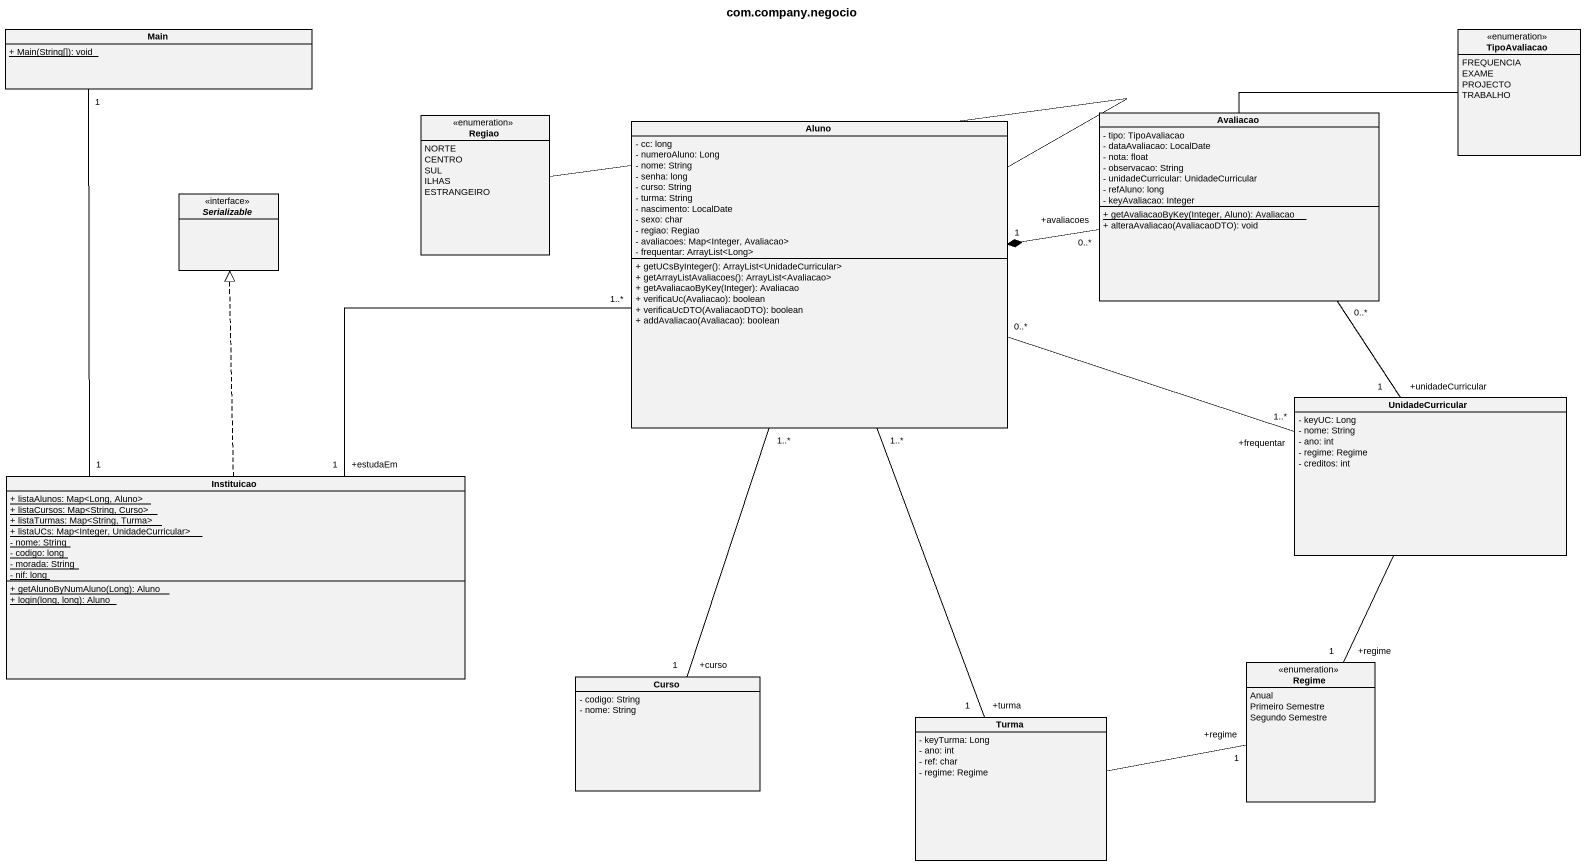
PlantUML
@startuml
title com.company.negocio
hide circle
hide empty members
skinparam classAttributeIconSize 0
class Main {
  {static} + Main(String[]): void
}
enum TipoAvaliacao {
  FREQUENCIA
  EXAME
  PROJECTO
  TRABALHO
}
enum Regiao {
  NORTE
  CENTRO
  SUL
  ILHAS
  ESTRANGEIRO
}
class Aluno {
  - cc: long
  - numeroAluno: Long
  - nome: String
  - senha: long
  - curso: String
  - turma: String
  - nascimento: LocalDate
  - sexo: char
  - regiao: Regiao
  - avaliacoes: Map<Integer, Avaliacao>
  - frequentar: ArrayList<Long>
  + getUCsByInteger(): ArrayList<UnidadeCurricular>
  + getArrayListAvaliacoes(): ArrayList<Avaliacao>
  + getAvaliacaoByKey(Integer): Avaliacao
  + verificaUc(Avaliacao): boolean
  + verificaUcDTO(AvaliacaoDTO): boolean
  + addAvaliacao(Avaliacao): boolean
}
class Avaliacao {
  - tipo: TipoAvaliacao
  - dataAvaliacao: LocalDate
  - nota: float
  - observacao: String
  - unidadeCurricular: UnidadeCurricular
  - refAluno: long
  - keyAvaliacao: Integer
  {static} + getAvaliacaoByKey(Integer, Aluno): Avaliacao
  + alteraAvaliacao(AvaliacaoDTO): void
}
interface Serializable
class UnidadeCurricular {
  - keyUC: Long
  - nome: String
  - ano: int
  - regime: Regime
  - creditos: int
}
class Instituicao {
  {static} + listaAlunos: Map<Long, Aluno>
  {static} + listaCursos: Map<String, Curso>
  {static} + listaTurmas: Map<String, Turma>
  {static} + listaUCs: Map<Integer, UnidadeCurricular>
  {static} - nome: String
  {static} - codigo: long
  {static} - morada: String
  {static} - nif: long
  {static} + getAlunoByNumAluno(Long): Aluno
  {static} + login(long, long): Aluno
}
enum Regime {
  Anual
  Primeiro Semestre
  Segundo Semestre
}
class Curso {
  - codigo: String
  - nome: String
}
class Turma {
  - keyTurma: Long
  - ano: int
  - ref: char
  - regime: Regime
}
Main "1" -- "1" Instituicao
Aluno -left- Regiao
Aluno "0..*" -right- "+frequentar\n1..*" UnidadeCurricular
Aluno "1..*" -- "+curso\n1" Curso
Aluno "1..*" -- "+turma\n1" Turma
Avaliacao -right- TipoAvaliacao
Avaliacao "+avaliacoes\n0..*" -left-* "1" Aluno
Avaliacao "0..*" -- "+unidadeCurricular\n1" UnidadeCurricular
Instituicao "+estudaEm\n1" -right- "1..*" Aluno
Instituicao .up.|> Serializable
Regime "+regime\n1" -up- UnidadeCurricular
Turma -right- "+regime\n1" Regime
@enduml
